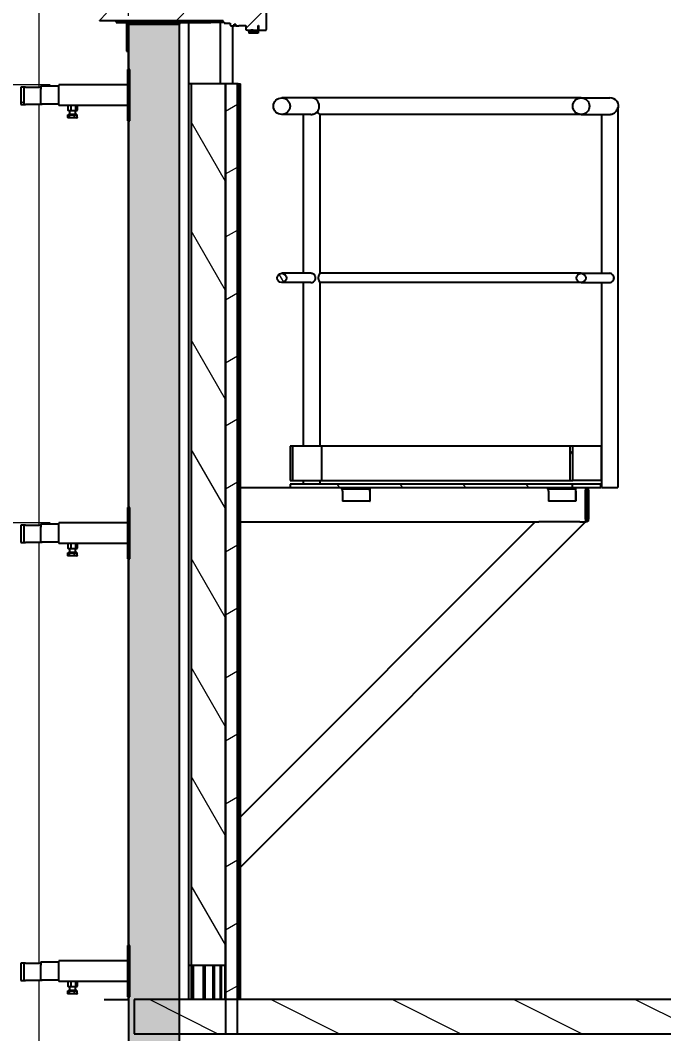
# Model space of a CAD drawing. Header units: millimetres. Extents: x -4172 to 126100, y -2 to 142133.
# Drawn here: x 18925 to 22667, y 17976 to 23876 of the extents above; entities that cross this region are included whole.
import ezdxf

# ---------------------------------------------------------------- set-up
doc = ezdxf.new("R2010")
doc.units = ezdxf.units.MM
doc.header["$LTSCALE"] = 100
for name, color, linetype, lineweight in [('Dimension', 7, 'Continuous', 18), ('Hatch', 7, 'Continuous', 18), ('Visible', 7, 'Continuous', 25)]:
    doc.layers.add(name, color=color, linetype=linetype, lineweight=lineweight)
doc.layers.add('P_Biomass (BM)', color=150, linetype='Continuous', lineweight=18, true_color=0x007fff)
doc.styles.add('Title', font='arial.ttf')
doc.dimstyles.new('Default - Method 2b', dxfattribs={"dimscale": 100, "dimtxt": 3, "dimasz": 2.5, "dimexe": 3, "dimexo": 0.5, "dimgap": 0.7, "dimtad": 0, "dimtoh": 1, "dimdec": 1, "dimrnd": 1e-08, "dimtxsty": 'Title', "dimcen": 0.09, "dimdle": 10, "dimclrd": 256, "dimclre": 256, "dimclrt": 7, "dimadec": 0, "dimazin": 2, "dimtfac": 0.833333, "dimtdec": 1, "dimtmove": 0, "dimatfit": 3, "dimfxl": 1, "dimtolj": 1, "dimlwd": -1, "dimlwe": -1, "dimarcsym": 0})
pattern_1 = [(45, (0, 0), (-224.5064, 224.5064), [])]
pattern_2 = [(60, (0, 0), (-274.963, 158.75), [])]
pattern_3 = [(120.0002, (0, 0), (-274.9626, -158.7508), [])]
pattern_4 = [(30, (0, 0), (-158.75, 274.963), [])]

# ---------------------------------------------------------------- blocks, each defined once
blk = doc.blocks.new('*D62')
at = {"layer": 'Defpoints', "color": 0, "transparency": 16777216}
for p in [(19555.3, 25933.8), (18921.5, 24785.8), (19555.3, 23850.8)]:
    blk.add_point(p, dxfattribs=at)
at = {"layer": 'Dimension', "transparency": 16777216}
for p, q in [((18921.5, 24835.8), (18921.5, 26233.8)), ((19555.3, 23900.8), (19555.3, 26233.8)), ((18671.5, 25933.8), (18421.5, 25933.8)), ((18921.5, 25933.8), (19555.3, 25933.8)), ((19805.3, 25933.8), (20055.3, 25933.8))]:
    blk.add_line(p, q, dxfattribs=at)
for points in [[(18671.5, 25975.5), (18671.5, 25892.1), (18921.5, 25933.8)], [(19805.3, 25975.5), (19805.3, 25892.1), (19555.3, 25933.8)]]:
    blk.add_solid(points, dxfattribs=at)
at = {"layer": 'Dimension', "color": 7, "transparency": 16777216, "insert": (18907.1, 26003.8), "char_height": 300, "attachment_point": 7, "style": 'Title'}
blk.add_mtext('\\A1;317', dxfattribs=at)
blk = doc.blocks.new('*D89')
at = {"layer": 'Defpoints', "color": 0, "transparency": 16777216}
for p in [(19149.3, 23499.8), (18074.6, 20949.8), (19149.3, 20949.8)]:
    blk.add_point(p, dxfattribs=at)
at = {"layer": 'Dimension', "transparency": 16777216}
for p, q in [((19099.3, 23499.8), (17774.6, 23499.8)), ((18074.6, 23249.8), (18074.6, 22729.8)), ((18074.6, 21199.8), (18074.6, 21719.9)), ((19099.3, 20949.8), (17774.6, 20949.8))]:
    blk.add_line(p, q, dxfattribs=at)
for points in [[(18032.9, 23249.8), (18116.3, 23249.8), (18074.6, 23499.8)], [(18032.9, 21199.8), (18116.3, 21199.8), (18074.6, 20949.8)]]:
    blk.add_solid(points, dxfattribs=at)
at = {"layer": 'Dimension', "color": 7, "transparency": 16777216, "insert": (18227.8, 21789.9), "char_height": 300, "attachment_point": 7, "rotation": 90, "style": 'Title'}
blk.add_mtext('\\A1;1275', dxfattribs=at)

msp = doc.modelspace()

# ---------------------------------------------------------------- hatches: boundary and pattern name
at = {"layer": 'Hatch'}
h = msp.add_hatch(dxfattribs=at)
h.set_pattern_fill('ANSI31', color=256, scale=2540, style=0)
h.set_pattern_definition(pattern_1)
edge = h.paths.add_edge_path()
edge.add_line((20266.07, 23818.84), (20266.07, 23820.84))
edge.add_line((20266.07, 23820.84), (20279.29, 23820.84))
edge.add_line((20279.29, 23820.84), (20279.29, 23818.84))
edge.add_line((20279.29, 23818.84), (20305.29, 23818.84))
edge.add_line((20305.29, 23818.84), (20305.29, 23820.84))
edge.add_line((20305.29, 23820.84), (20309.38, 23820.84))
edge.add_line((20309.38, 23820.84), (20309.38, 23845.84))
edge.add_line((20309.38, 23845.84), (20310.69, 23845.84))
edge.add_line((20310.69, 23845.84), (20310.69, 23818.89))
edge.add_line((20310.69, 23818.89), (20354.62, 23818.89))
edge.add_ellipse((19962.09, 23895.84), major_axis=(76.94, 392.53), ratio=1, start_angle=270, end_angle=272.46777)
edge.add_line((20357.57, 23835.87), (20356.4, 23835.84))
edge.add_ellipse((19157.9, 23895.84), major_axis=(60, 1198.5), ratio=1, start_angle=270, end_angle=275.731968)
edge.add_line((20356.4, 23955.84), (20357.57, 23955.81))
edge.add_ellipse((19962.09, 23895.84), major_axis=(395.48, 59.97), ratio=1, start_angle=0, end_angle=2.46777)
edge.add_line((20354.62, 23972.78), (20310.69, 23972.78))
edge.add_line((20310.69, 23972.78), (20310.69, 23966.83))
edge.add_line((20310.69, 23966.83), (20200.33, 23965.86))
edge.add_ellipse((20200.41, 23956.86), major_axis=(-0.08, 9), ratio=1, start_angle=0, end_angle=74.5)
edge.add_line((20191.71, 23959.19), (20186.31, 23939.01))
edge.add_ellipse((20177.61, 23941.34), major_axis=(-2.33, -8.69), ratio=1, start_angle=15, end_angle=90, ccw=False)
edge.add_line((20177.61, 23932.34), (20164.26, 23932.34))
edge.add_line((20164.26, 23932.34), (20153.96, 23936.09))
edge.add_line((20153.96, 23936.09), (20145.69, 23936.09))
edge.add_line((20145.69, 23936.09), (20145.69, 23931.84))
edge.add_line((20145.69, 23931.84), (20110.29, 23931.84))
edge.add_line((20110.29, 23931.84), (20110.29, 23927.54))
edge.add_line((20110.29, 23927.54), (20105.29, 23927.54))
edge.add_line((20105.29, 23927.54), (20105.29, 23922.15))
edge.add_line((20105.29, 23922.15), (20104.29, 23920.69))
edge.add_ellipse((20102.31, 23922.04), major_axis=(-1.35, -1.98), ratio=1, start_angle=64.08511, end_angle=90, ccw=False)
edge.add_ellipse((20102.31, 23922.04), major_axis=(-2.08, -1.19), ratio=1, start_angle=30.434876, end_angle=90, ccw=False)
edge.add_ellipse((20102.31, 23922.04), major_axis=(-2.08, 1.19), ratio=1, start_angle=89.782562, end_angle=90, ccw=False)
edge.add_line((20101.11, 23919.96), (20097.09, 23922.28))
edge.add_line((20097.09, 23922.28), (20088.74, 23922.28))
edge.add_line((20088.74, 23922.28), (20072.69, 23922.28))
edge.add_line((20072.69, 23922.28), (20070.37, 23919.95))
edge.add_line((20070.37, 23919.95), (20067.55, 23917.14))
edge.add_line((20067.55, 23917.14), (19385.29, 23917.14))
edge.add_line((19385.29, 23917.14), (19385.29, 23914.44))
edge.add_line((19385.29, 23914.44), (19305.29, 23914.44))
edge.add_line((19305.29, 23914.44), (19305.29, 23904.44))
edge.add_line((19305.29, 23904.44), (19385.29, 23904.44))
edge.add_line((19385.29, 23904.44), (19385.29, 23887.24))
edge.add_line((19385.29, 23887.24), (19305.29, 23887.24))
edge.add_line((19305.29, 23887.24), (19305.29, 23877.24))
edge.add_line((19305.29, 23877.24), (19385.29, 23877.24))
edge.add_line((19385.29, 23877.24), (19385.29, 23874.54))
edge.add_line((19385.29, 23874.54), (20067.55, 23874.54))
edge.add_line((20067.55, 23874.54), (20070.37, 23871.72))
edge.add_line((20070.37, 23871.72), (20072.69, 23869.4))
edge.add_line((20072.69, 23869.4), (20088.74, 23869.4))
edge.add_line((20088.74, 23869.4), (20097.09, 23869.4))
edge.add_line((20097.09, 23869.4), (20101.11, 23871.72))
edge.add_ellipse((20102.31, 23869.64), major_axis=(-1.2, 2.08), ratio=1, start_angle=359.782562, end_angle=360, ccw=False)
edge.add_ellipse((20102.31, 23869.64), major_axis=(-1.19, 2.08), ratio=1, start_angle=300.434876, end_angle=360, ccw=False)
edge.add_ellipse((20102.31, 23869.64), major_axis=(2.08, -1.19), ratio=1, start_angle=64.08511, end_angle=90, ccw=False)
edge.add_line((20104.29, 23870.99), (20105.29, 23869.52))
edge.add_line((20105.29, 23869.52), (20105.29, 23864.14))
edge.add_line((20105.29, 23864.14), (20110.29, 23864.14))
edge.add_line((20110.29, 23864.14), (20110.29, 23859.84))
edge.add_line((20110.29, 23859.84), (20145.69, 23859.84))
edge.add_line((20145.69, 23859.84), (20145.69, 23850.24))
edge.add_ellipse((20152.69, 23850.24), major_axis=(-7, 0), ratio=1, start_angle=0, end_angle=90)
edge.add_line((20152.69, 23843.24), (20164.29, 23843.24))
edge.add_line((20164.29, 23843.24), (20168.68, 23843.24))
edge.add_line((20168.68, 23843.24), (20168.68, 23853.24))
edge.add_line((20168.68, 23853.24), (20177.91, 23853.24))
edge.add_line((20177.91, 23853.24), (20177.91, 23843.24))
edge.add_line((20177.91, 23843.24), (20182.29, 23843.24))
edge.add_line((20182.29, 23843.24), (20196.16, 23843.24))
edge.add_line((20196.16, 23843.24), (20196.16, 23845.84))
edge.add_line((20196.16, 23845.84), (20236.6, 23845.84))
edge.add_line((20236.6, 23845.84), (20236.6, 23820.84))
edge.add_line((20236.6, 23820.84), (20244.51, 23820.84))
edge.add_line((20244.51, 23820.84), (20244.51, 23818.84))
edge.add_line((20244.51, 23818.84), (20266.07, 23818.84))
h = msp.add_hatch(dxfattribs=at)
h.set_pattern_fill('ANSI31', color=256, scale=2540, angle=75.000175, style=0)
h.set_pattern_definition(pattern_3)
h.paths.add_polyline_path([(20033.29, 23866.14), (19483.29, 23866.14), (19483.29, 23862.14), (20033.29, 23862.14), (20033.29, 23864.04)])
h = msp.add_hatch(dxfattribs=at)
h.set_pattern_fill('ANSI31', color=256, scale=2540, angle=14.999978, style=0)
h.set_pattern_definition(pattern_2)
h.paths.add_polyline_path([(19555.29, 23861.84), (19543.29, 23861.84), (19543.29, 23695.84), (19555.29, 23695.84), (19555.29, 23850.84)])
h = msp.add_hatch(dxfattribs=at)
h.set_pattern_fill('AR-CONC', color=256, scale=53.832768, angle=48.278803, style=0)
h.set_pattern_definition([(98.2788, (0, 0), (282.18, 265.716), [40.3746, -444.1203]), (43.2788, (0, 0), (-351.9426, 213.73), [32.2997, -355.2963]), (148.7302, (23.5, 22.14), (-69.7625, 479.446), [34.313, -377.444]), (94.463, (-80.36, 71.65), (448.857, 369.522), [60.562, -666.18]), (144.9144, (-42.96, 102.45), (-56.552, 724.539), [51.47, -566.167]), (39.463, (-80.36, 71.65), (-56.552, 724.539), [48.45, -532.944]), (69.2788, (-24.44, 93.92), (375.622, 95.597), [40.3746, -444.1203]), (14.2788, (-24.44, 93.9), (-204.1975, 357.5576), [32.2997, -355.2963]), (119.7302, (6.86, 101.9), (171.4244, 453.1545), [34.313, -377.444]), (85.7788, (0, 0), (-129.4015, 124.1486), [0, -350.9896, 0, -360.6795, 0, -356.6421]), (55.7788, (0, 0), (-64.2286, 247.0044), [0, -205.6412, 0, -342.9147, 0, -135.9277]), (15.7788, (-79.89, -89.6), (200.3102, 206.4112), [0, -134.582, 0, -419.8956, 0, -557.1692]), (5.7788, (-115.72, -129.78), (168.71, 270.19), [0, -174.9565, 0, -278.8537, 0, -395.6708])])
h.paths.add_polyline_path([(19555.29, 14629.11), (19852.02, 14629.11), (19852.02, 17975.84), (19852.02, 18175.84), (19852.02, 23850.84), (19555.29, 23850.84)])
h = msp.add_hatch(dxfattribs=at)
h.set_pattern_fill('ANSI31', color=256, scale=2540, angle=-14.999978, style=0)
h.set_pattern_definition(pattern_4)
h.paths.add_polyline_path([(20105.29, 23871.72), (20103.5, 23871.72), (20101.12, 23871.72), (20088.74, 23871.72), (20070.37, 23871.72), (20033.29, 23871.72), (20033.29, 23866.14), (20033.29, 23864.04), (20105.29, 23864.04), (20105.29, 23864.14), (20105.29, 23869.52)])
h = msp.add_hatch(dxfattribs=at)
h.set_pattern_fill('ANSI31', color=256, scale=2540, angle=14.999978, style=0)
h.set_pattern_definition(pattern_2)
h.paths.add_polyline_path([(19549.26, 23589.84), (19549.26, 23289.84), (19555.29, 23289.84), (19561.26, 23289.84), (19561.26, 23589.84), (19555.29, 23589.84)])
h = msp.add_hatch(dxfattribs=at)
h.set_pattern_fill('ANSI31', color=256, scale=2540, angle=-14.999978, style=0)
h.set_pattern_definition(pattern_4)
h.paths.add_polyline_path([(18948.12, 23385.84), (18948.12, 23485.84), (18928.68, 23485.84), (18928.68, 23385.84)])
h = msp.add_hatch(dxfattribs=at)
h.set_pattern_fill('ANSI31', color=256, scale=2540, angle=75.000175, style=0)
h.set_pattern_definition(pattern_3)
h.paths.add_polyline_path([(20119.22, 23505.84), (19919.1, 23505.84), (19919.1, 18375.84), (20119.22, 18375.84)])
h = msp.add_hatch(dxfattribs=at)
h.set_pattern_fill('ANSI31', color=256, scale=2540, angle=-14.999978, style=0)
h.set_pattern_definition(pattern_4)
h.paths.add_polyline_path([(20119.22, 17975.84), (20189.27, 17975.84), (20189.27, 18175.84), (20189.27, 23505.84), (20119.22, 23505.84), (20119.22, 18375.84), (20119.22, 18175.84)])
h = msp.add_hatch(dxfattribs=at)
h.set_pattern_fill('ANSI31', color=256, scale=2540, angle=75.000175, style=0)
h.set_pattern_definition(pattern_3)
edge = h.paths.add_edge_path()
edge.add_ellipse((20445.9, 23375.84), major_axis=(48.35, 0), ratio=0.9988944, start_angle=0, end_angle=360)
h = msp.add_hatch(dxfattribs=at)
h.set_pattern_fill('ANSI31', color=256, scale=2540, angle=75.000175, style=0)
h.set_pattern_definition(pattern_3)
edge = h.paths.add_edge_path()
edge.add_ellipse((22186.93, 23375.84), major_axis=(-48.35, 0), ratio=0.9988944, start_angle=0, end_angle=360)
h = msp.add_hatch(dxfattribs=at)
h.set_pattern_fill('ANSI31', color=256, scale=2540, angle=75.000175, style=0)
h.set_pattern_definition(pattern_3)
edge = h.paths.add_edge_path()
edge.add_ellipse((20445.9, 22375.84), major_axis=(26.93, 0), ratio=0.9988944, start_angle=0, end_angle=360)
h = msp.add_hatch(dxfattribs=at)
h.set_pattern_fill('ANSI31', color=256, scale=2540, angle=75.000175, style=0)
h.set_pattern_definition(pattern_3)
edge = h.paths.add_edge_path()
edge.add_ellipse((22186.93, 22375.84), major_axis=(-26.93, 0), ratio=0.9988944, start_angle=0, end_angle=360)
h = msp.add_hatch(dxfattribs=at)
h.set_pattern_fill('ANSI31', color=256, scale=2540, angle=75.000175, style=0)
h.set_pattern_definition(pattern_3)
h.paths.add_polyline_path([(20511.1, 21195.84), (20511.1, 21395.84), (20494.25, 21395.84), (20494.25, 21195.84)])
h = msp.add_hatch(dxfattribs=at)
h.set_pattern_fill('ANSI31', color=256, scale=2540, angle=75.000175, style=0)
h.set_pattern_definition(pattern_3)
h.paths.add_polyline_path([(22121.73, 21195.84), (22138.57, 21195.84), (22138.57, 21395.84), (22121.73, 21395.84)])
h = msp.add_hatch(dxfattribs=at)
h.set_pattern_fill('ANSI31', color=256, scale=2540, angle=75.000175, style=0)
h.set_pattern_definition(pattern_3)
h.paths.add_polyline_path([(22137.76, 21155.84), (22137.76, 21175.84), (20495.07, 21175.84), (20495.07, 21155.84)])
h = msp.add_hatch(dxfattribs=at)
h.set_pattern_fill('ANSI31', color=256, scale=2540, style=0)
h.set_pattern_definition(pattern_1)
h.paths.add_polyline_path([(19549.26, 21039.84), (19549.26, 20739.84), (19555.29, 20739.84), (19561.26, 20739.84), (19561.26, 21039.84), (19555.29, 21039.84)])
h = msp.add_hatch(dxfattribs=at)
h.set_pattern_fill('ANSI31', color=256, scale=2540, angle=90.00021, style=0)
h.set_pattern_definition([(135.0002, (0, 0), (-224.5056, -224.5072), [])])
h.paths.add_polyline_path([(18948.12, 20835.84), (18948.12, 20935.84), (18928.68, 20935.84), (18928.68, 20835.84)])
h = msp.add_hatch(dxfattribs=at)
h.set_pattern_fill('ANSI31', color=256, scale=2540, angle=14.999978, style=0)
h.set_pattern_definition(pattern_2)
h.paths.add_polyline_path([(19549.26, 18489.84), (19549.26, 18189.84), (19555.29, 18189.84), (19561.26, 18189.84), (19561.26, 18489.84), (19555.29, 18489.84)])
h = msp.add_hatch(dxfattribs=at)
h.set_pattern_fill('ANSI31', color=256, scale=2540, angle=105.000246, style=0)
h.set_pattern_definition([(150.0002, (0, 0), (-158.749, -274.9637), [])])
h.paths.add_polyline_path([(18948.12, 18285.84), (18948.12, 18385.84), (18928.68, 18385.84), (18928.68, 18285.84)])
h = msp.add_hatch(dxfattribs=at)
h.set_pattern_fill('ANSI31', color=256, scale=2540, angle=108.279048, style=0)
h.set_pattern_definition([(153.279, (0, 0), (-142.7625, -283.5932), [])])
h.paths.add_polyline_path([(27855.41, 13375.84), (27855.41, 18175.84), (20189.27, 18175.84), (20158.62, 18175.84), (20119.22, 18175.84), (19852.02, 18175.84), (19588.22, 18175.84), (19588.22, 17975.84), (19852.02, 17975.84), (27655.21, 17975.84), (27655.21, 13375.84)])

# ---------------------------------------------------------------- linework, layer by layer
at = {"layer": 'P_Biomass (BM)'}
for p, q in [((19035.76, 23485.84), (19035.76, 24535.84)), ((19035.76, 20935.84), (19035.76, 23385.84)), ((19035.76, 18385.84), (19035.76, 20835.84)), ((19035.76, 15835.84), (19035.76, 18285.84))]:
    msp.add_line(p, q, dxfattribs=at)
at = {"layer": 'Visible'}
for p, q in [((19385.29, 23877.24), (19385.29, 23874.54)), ((19385.29, 23874.54), (20067.55, 23874.54)), ((19483.29, 23866.14), (19483.29, 23874.54)), ((20033.29, 23866.14), (19483.29, 23866.14)), ((19483.29, 23866.14), (19483.29, 23862.14)), ((19483.29, 23862.14), (20033.29, 23862.14)), ((19543.29, 23861.84), (19543.29, 23862.14)), ((19555.29, 23861.84), (19543.29, 23861.84)), ((19543.29, 23861.84), (19543.29, 23695.84)), ((19555.29, 23862.14), (19555.29, 23861.84)), ((19555.29, 23695.84), (19555.29, 23861.84)), ((19852.02, 23850.84), (19555.29, 23850.84)), ((19555.29, 23850.84), (19555.29, 14629.11)), ((19852.02, 14629.11), (19852.02, 23850.84)), ((19905.29, 18175.84), (19905.29, 23862.14)), ((20033.29, 23871.72), (20033.29, 23874.54)), ((20105.29, 23871.72), (20033.29, 23871.72)), ((20033.29, 23871.72), (20033.29, 23864.04)), ((20033.29, 23862.14), (20033.29, 23866.14)), ((20033.29, 23864.04), (20105.29, 23864.04)), ((20067.55, 23874.54), (20072.69, 23869.4)), ((20072.69, 23869.4), (20097.09, 23869.4)), ((20086.88, 23864.04), (20086.88, 23505.84)), ((20088.74, 23505.84), (20088.74, 23864.04)), ((20097.09, 23869.4), (20101.11, 23871.72)), ((20104.29, 23870.99), (20105.29, 23869.52)), ((20105.29, 23864.04), (20105.29, 23871.72)), ((20105.29, 23869.52), (20105.29, 23864.14)), ((20105.29, 23864.14), (20110.29, 23864.14)), ((20110.29, 23864.14), (20110.29, 23859.84)), ((20110.29, 23859.84), (20145.69, 23859.84)), ((20145.69, 23859.84), (20145.69, 23850.24)), ((20152.69, 23843.24), (20164.29, 23843.24)), ((20158.62, 23843.24), (20158.62, 23505.84)), ((20164.29, 23843.24), (20168.68, 23843.24)), ((20168.68, 23843.24), (20168.68, 23853.24)), ((20168.68, 23853.24), (20177.91, 23853.24)), ((20170.99, 23843.24), (20168.68, 23843.24)), ((20170.99, 23843.24), (20170.99, 23853.24)), ((20175.6, 23843.24), (20170.99, 23843.24)), ((20175.6, 23843.24), (20175.6, 23853.24)), ((20177.91, 23843.24), (20175.6, 23843.24)), ((20177.91, 23843.24), (20177.91, 23853.24)), ((20177.91, 23843.24), (20182.29, 23843.24)), ((20182.29, 23843.24), (20196.16, 23843.24)), ((20196.16, 23843.24), (20196.16, 23845.84)), ((20196.16, 23845.84), (20236.6, 23845.84)), ((20236.6, 23845.84), (20236.6, 23820.84)), ((20309.38, 23820.84), (20309.38, 23845.84)), ((20309.38, 23845.84), (20310.69, 23845.84)), ((20309.41, 23845.84), (20309.41, 23824.49)), ((20310.69, 23845.84), (20310.69, 23818.89)), ((20357.57, 23835.87), (20357.57, 23867.69)), ((20236.6, 23820.84), (20244.51, 23820.84)), ((20244.51, 23820.84), (20244.51, 23818.84)), ((20244.51, 23818.84), (20266.07, 23818.84)), ((20254.33, 23810.84), (20253.58, 23810.84)), ((20253.58, 23810.84), (20253.58, 23800.84)), ((20267.44, 23800.84), (20253.58, 23800.84)), ((20254.29, 23818.84), (20254.29, 23810.84)), ((20254.33, 23810.84), (20266.69, 23810.84)), ((20266.07, 23818.84), (20266.07, 23820.84)), ((20266.07, 23820.84), (20279.29, 23820.84)), ((20267.44, 23810.84), (20266.69, 23810.84)), ((20268.93, 23810.84), (20267.44, 23810.84)), ((20267.44, 23810.84), (20267.44, 23800.84)), ((20295.15, 23800.84), (20267.44, 23800.84)), ((20268.93, 23810.84), (20293.66, 23810.84)), ((20279.29, 23820.84), (20279.29, 23818.84)), ((20279.29, 23818.84), (20305.29, 23818.84)), ((20295.15, 23810.84), (20293.66, 23810.84)), ((20295.89, 23810.84), (20295.15, 23810.84)), ((20295.15, 23810.84), (20295.15, 23800.84)), ((20309.01, 23800.84), (20295.15, 23800.84)), ((20295.89, 23810.84), (20308.26, 23810.84)), ((20305.29, 23818.84), (20305.29, 23820.84)), ((20305.29, 23820.84), (20309.38, 23820.84)), ((20309.01, 23810.84), (20308.26, 23810.84)), ((20308.29, 23820.84), (20308.29, 23810.84)), ((20309.01, 23810.84), (20309.01, 23800.84)), ((20309.38, 23820.84), (20309.41, 23824.48)), ((20310.69, 23818.89), (20354.62, 23818.89)), ((20357.57, 23835.87), (20356.4, 23835.84)), ((19543.29, 23695.84), (19555.29, 23695.84)), ((19554.33, 23589.84), (19554.33, 23695.84)), ((19549.26, 23589.84), (19549.26, 23289.84)), ((19561.26, 23589.84), (19549.26, 23589.84)), ((19561.26, 23289.84), (19561.26, 23589.84)), ((18948.12, 23485.84), (18928.68, 23485.84)), ((18928.68, 23485.84), (18928.68, 23385.84)), ((18948.12, 23385.84), (18948.12, 23485.84)), ((18955.31, 23485.84), (18948.12, 23485.84)), ((18955.31, 23485.84), (19043.75, 23485.84)), ((19043.75, 23493.84), (19149.26, 23493.84)), ((19043.75, 23493.84), (19043.75, 23474.84)), ((19549.26, 23499.84), (19149.26, 23499.84)), ((19149.26, 23499.84), (19149.26, 23495.84)), ((19149.26, 23383.84), (19149.26, 23495.84)), ((19919.1, 23505.84), (19905.29, 23505.84)), ((20119.22, 23505.84), (19919.1, 23505.84)), ((19919.1, 23505.84), (19919.1, 18375.84)), ((20119.22, 18375.84), (20119.22, 23505.84)), ((20189.27, 23505.84), (20119.22, 23505.84)), ((20119.22, 23505.84), (20119.22, 17975.84)), ((20189.27, 23505.84), (20190.06, 23505.84)), ((20189.27, 17975.84), (20189.27, 23505.84)), ((20190.06, 18175.84), (20190.06, 23505.84)), ((20192.67, 23505.84), (20190.06, 23505.84)), ((20192.67, 23505.84), (20192.67, 18175.84)), ((20192.67, 23505.84), (20203.76, 23505.84)), ((20203.76, 18175.84), (20203.76, 23505.84)), ((20204.56, 23505.84), (20203.76, 23505.84)), ((20204.56, 23505.84), (20204.56, 18175.84)), ((20204.56, 23505.84), (20205.51, 23505.84)), ((20205.51, 18175.84), (20205.51, 23505.84)), ((19043.75, 23387.84), (19043.75, 23474.84)), ((20618.42, 23424.14), (20445.9, 23424.14)), ((22186.93, 23424.14), (20618.42, 23424.14)), ((22186.93, 23424.14), (22353.75, 23424.14)), ((18928.68, 23385.84), (18948.12, 23385.84)), ((18948.12, 23385.84), (18955.31, 23385.84)), ((19051.76, 23385.84), (18955.31, 23385.84)), ((19149.26, 23387.84), (19043.75, 23387.84)), ((19051.76, 23387.84), (19051.76, 23385.84)), ((19149.26, 23383.84), (19149.26, 23379.84)), ((19549.26, 23379.84), (19149.26, 23379.84)), ((19201.9, 23378.49), (19201.9, 23352.19)), ((19205.26, 23379.84), (19203.57, 23379.22)), ((19219.38, 23378.49), (19219.38, 23352.19)), ((19246.74, 23378.49), (19246.74, 23352.19)), ((19253.26, 23379.84), (19254.95, 23379.22)), ((19256.63, 23378.49), (19256.63, 23352.19)), ((22401.22, 23366.86), (22401.22, 21155.84)), ((19201.85, 23309.19), (19201.85, 23326.24)), ((19201.85, 23326.24), (19206.96, 23326.24)), ((19205.26, 23307.84), (19203.44, 23308.5)), ((19205.26, 23350.84), (19203.57, 23351.45)), ((19205.26, 23350.84), (19210.64, 23350.84)), ((19253.26, 23327.84), (19205.26, 23327.84)), ((19205.26, 23326.24), (19205.26, 23327.84)), ((19206.96, 23307.84), (19205.26, 23307.84)), ((19206.96, 23326.24), (19212.07, 23326.24)), ((19225.78, 23307.84), (19206.96, 23307.84)), ((19210.64, 23350.84), (19233.06, 23350.84)), ((19212.07, 23326.24), (19225.78, 23326.24)), ((19212.07, 23309.19), (19212.07, 23326.24)), ((19213.26, 23327.84), (19213.26, 23350.84)), ((19225.78, 23326.24), (19239.49, 23326.24)), ((19248.08, 23307.84), (19225.78, 23307.84)), ((19233.06, 23350.84), (19251.68, 23350.84)), ((19239.49, 23309.19), (19239.49, 23326.24)), ((19239.49, 23326.24), (19248.08, 23326.24)), ((19245.26, 23327.84), (19245.26, 23350.84)), ((19248.08, 23326.24), (19256.68, 23326.24)), ((19253.26, 23307.84), (19248.08, 23307.84)), ((19251.68, 23350.84), (19253.26, 23350.84)), ((19253.26, 23350.84), (19254.95, 23351.45)), ((19253.26, 23326.24), (19253.26, 23327.84)), ((19253.26, 23307.84), (19255.08, 23308.5)), ((19256.68, 23309.19), (19256.68, 23326.24)), ((20615.61, 23327.54), (20445.9, 23327.54)), ((20570.86, 23327.54), (20570.86, 22402.74)), ((22186.93, 23327.54), (20667.42, 23327.54)), ((20667.46, 23327.54), (20667.46, 22402.74)), ((22186.93, 23327.54), (22350.94, 23327.54)), ((22304.62, 23327.54), (22304.62, 22402.74)), ((19549.26, 23289.84), (19561.26, 23289.84)), ((19554.33, 21039.84), (19554.33, 23289.84)), ((20615.61, 22402.74), (20445.9, 22402.74)), ((22186.93, 22402.74), (20667.42, 22402.74)), ((22186.93, 22402.74), (22350.94, 22402.74)), ((20615.61, 22348.94), (20445.9, 22348.94)), ((20570.86, 22348.94), (20570.86, 21395.84)), ((22186.93, 22348.94), (20667.42, 22348.94)), ((20667.46, 22348.94), (20667.46, 21395.84)), ((22186.93, 22348.94), (22350.94, 22348.94)), ((22304.62, 22348.94), (22304.62, 21155.84)), ((20511.1, 21395.84), (20494.25, 21395.84)), ((20494.25, 21395.84), (20494.25, 21195.84)), ((20511.1, 21195.84), (20511.1, 21395.84)), ((20679.68, 21395.84), (20511.1, 21395.84)), ((20679.68, 21195.84), (20679.68, 21395.84)), ((22121.73, 21395.84), (20679.68, 21395.84)), ((22138.57, 21395.84), (22121.73, 21395.84)), ((22121.73, 21395.84), (22121.73, 21195.84)), ((22138.57, 21195.84), (22138.57, 21395.84)), ((22302.79, 21395.84), (22138.57, 21395.84)), ((22302.79, 21395.84), (22302.79, 21195.84)), ((20494.25, 21195.84), (20511.1, 21195.84)), ((20511.1, 21195.84), (20679.68, 21195.84)), ((20570.86, 21195.84), (20570.86, 21175.84)), ((20667.46, 21195.84), (20667.46, 21175.84)), ((20679.68, 21195.84), (22121.73, 21195.84)), ((22121.73, 21195.84), (22138.57, 21195.84)), ((22302.79, 21195.84), (22138.57, 21195.84)), ((20205.51, 21155.84), (20495.07, 21155.84)), ((22137.76, 21175.84), (20495.07, 21175.84)), ((20495.07, 21175.84), (20495.07, 21155.84)), ((20495.07, 21155.84), (22137.76, 21155.84)), ((20792.47, 21155.84), (20792.47, 21151.84)), ((20952.55, 21145.84), (20792.81, 21145.84)), ((20798.76, 21133.84), (20798.76, 21081.84)), ((20952.2, 21155.84), (20952.2, 21151.84)), ((20952.55, 21145.84), (20957.81, 21145.84)), ((20958.5, 21133.84), (20958.5, 21081.84)), ((20959.07, 21075.84), (20959.07, 21155.84)), ((21990.5, 21155.84), (21990.5, 21151.84)), ((22150.58, 21145.84), (21990.85, 21145.84)), ((21996.79, 21133.84), (21996.79, 21081.84)), ((22137.76, 21155.84), (22137.76, 21175.84)), ((22301.93, 21175.84), (22137.76, 21175.84)), ((22137.76, 21155.84), (22301.93, 21155.84)), ((22150.24, 21155.84), (22150.24, 21151.84)), ((22150.58, 21145.84), (22155.85, 21145.84)), ((22156.53, 21133.84), (22156.53, 21081.84)), ((22157.1, 21075.84), (22157.1, 21155.84)), ((22213.01, 20971.84), (22213.01, 21139.84)), ((22213.24, 21139.84), (22213.24, 20971.84)), ((22219.92, 21151.84), (22213.93, 21151.84)), ((22219.23, 20971.84), (22219.23, 21139.84)), ((22219.92, 21151.84), (22229.53, 21151.84)), ((22230.21, 21139.84), (22230.21, 20971.84)), ((22301.93, 21155.84), (22301.93, 21175.84)), ((22304.62, 21155.84), (22401.22, 21155.84)), ((20958.84, 21075.84), (20799.1, 21075.84)), ((20958.84, 21075.84), (20959.07, 21075.84)), ((22156.87, 21075.84), (21997.14, 21075.84)), ((22156.87, 21075.84), (22157.1, 21075.84)), ((19549.26, 21039.84), (19549.26, 20739.84)), ((19561.26, 21039.84), (19549.26, 21039.84)), ((19561.26, 20739.84), (19561.26, 21039.84)), ((19549.26, 20949.84), (19149.26, 20949.84)), ((19149.26, 20949.84), (19149.26, 20945.84)), ((19149.26, 20833.84), (19149.26, 20945.84)), ((20205.51, 20955.84), (21920.15, 20955.84)), ((20205.51, 18945.88), (22212.17, 20955.84)), ((20205.51, 19238.39), (21920.15, 20955.84)), ((21920.15, 20955.84), (21941.84, 20955.84)), ((22179.04, 20955.84), (21941.84, 20955.84)), ((22179.04, 20955.84), (22202.55, 20955.84)), ((22202.55, 20955.84), (22213.93, 20955.84)), ((22213.93, 20959.84), (22219.92, 20959.84)), ((22223.54, 20955.84), (22213.93, 20955.84)), ((22229.53, 20959.84), (22219.92, 20959.84)), ((18948.12, 20935.84), (18928.68, 20935.84)), ((18928.68, 20935.84), (18928.68, 20835.84)), ((18948.12, 20835.84), (18948.12, 20935.84)), ((18955.31, 20935.84), (18948.12, 20935.84)), ((18955.31, 20935.84), (19043.75, 20935.84)), ((19043.75, 20943.84), (19149.26, 20943.84)), ((19043.75, 20943.84), (19043.75, 20924.84)), ((19043.75, 20837.84), (19043.75, 20924.84)), ((18928.68, 20835.84), (18948.12, 20835.84)), ((18948.12, 20835.84), (18955.31, 20835.84)), ((19051.76, 20835.84), (18955.31, 20835.84)), ((19149.26, 20837.84), (19043.75, 20837.84)), ((19051.76, 20837.84), (19051.76, 20835.84)), ((19149.26, 20833.84), (19149.26, 20829.84)), ((19549.26, 20829.84), (19149.26, 20829.84)), ((19201.9, 20828.49), (19201.9, 20802.19)), ((19205.26, 20829.84), (19203.57, 20829.22)), ((19219.38, 20828.49), (19219.38, 20802.19)), ((19246.74, 20828.49), (19246.74, 20802.19)), ((19253.26, 20829.84), (19254.95, 20829.22)), ((19256.63, 20828.49), (19256.63, 20802.19)), ((19201.85, 20759.19), (19201.85, 20776.24)), ((19201.85, 20776.24), (19206.96, 20776.24)), ((19205.26, 20800.84), (19203.57, 20801.45)), ((19205.26, 20800.84), (19210.64, 20800.84)), ((19253.26, 20777.84), (19205.26, 20777.84)), ((19205.26, 20776.24), (19205.26, 20777.84)), ((19206.96, 20776.24), (19212.07, 20776.24)), ((19210.64, 20800.84), (19233.06, 20800.84)), ((19212.07, 20776.24), (19225.78, 20776.24)), ((19212.07, 20759.19), (19212.07, 20776.24)), ((19213.26, 20777.84), (19213.26, 20800.84)), ((19225.78, 20776.24), (19239.49, 20776.24)), ((19233.06, 20800.84), (19251.68, 20800.84)), ((19239.49, 20759.19), (19239.49, 20776.24)), ((19239.49, 20776.24), (19248.08, 20776.24)), ((19245.26, 20777.84), (19245.26, 20800.84)), ((19248.08, 20776.24), (19256.68, 20776.24)), ((19251.68, 20800.84), (19253.26, 20800.84)), ((19253.26, 20800.84), (19254.95, 20801.45)), ((19253.26, 20776.24), (19253.26, 20777.84)), ((19256.68, 20759.19), (19256.68, 20776.24)), ((19205.26, 20757.84), (19203.44, 20758.5)), ((19206.96, 20757.84), (19205.26, 20757.84)), ((19225.78, 20757.84), (19206.96, 20757.84)), ((19248.08, 20757.84), (19225.78, 20757.84)), ((19253.26, 20757.84), (19248.08, 20757.84)), ((19253.26, 20757.84), (19255.08, 20758.5)), ((19549.26, 20739.84), (19561.26, 20739.84)), ((19554.33, 18489.84), (19554.33, 20739.84)), ((19549.26, 18489.84), (19549.26, 18189.84)), ((19561.26, 18489.84), (19549.26, 18489.84)), ((19561.26, 18189.84), (19561.26, 18489.84)), ((18948.12, 18385.84), (18928.68, 18385.84)), ((18928.68, 18385.84), (18928.68, 18285.84)), ((18948.12, 18285.84), (18948.12, 18385.84)), ((18955.31, 18385.84), (18948.12, 18385.84)), ((18955.31, 18385.84), (19043.75, 18385.84)), ((19043.75, 18393.84), (19149.26, 18393.84)), ((19043.75, 18393.84), (19043.75, 18374.84)), ((19043.75, 18287.84), (19043.75, 18374.84)), ((19549.26, 18399.84), (19149.26, 18399.84)), ((19149.26, 18399.84), (19149.26, 18395.84)), ((19149.26, 18283.84), (19149.26, 18395.84)), ((19905.29, 18375.84), (19919.1, 18375.84)), ((19919.1, 18375.84), (20119.22, 18375.84)), ((19921.07, 18175.84), (19921.07, 18375.84)), ((19931.1, 18375.84), (19931.1, 18175.84)), ((19990.47, 18175.84), (19990.47, 18375.84)), ((19998.69, 18375.84), (19998.69, 18175.84)), ((20046.36, 18175.84), (20046.36, 18375.84)), ((20052.79, 18375.84), (20052.79, 18175.84)), ((20088.74, 18175.84), (20088.74, 18375.84)), ((20093.37, 18375.84), (20093.37, 18175.84)), ((20117.57, 18175.84), (20117.57, 18375.84)), ((18928.68, 18285.84), (18948.12, 18285.84)), ((18948.12, 18285.84), (18955.31, 18285.84)), ((19051.76, 18285.84), (18955.31, 18285.84)), ((19149.26, 18287.84), (19043.75, 18287.84)), ((19051.76, 18287.84), (19051.76, 18285.84)), ((19149.26, 18283.84), (19149.26, 18279.84)), ((19549.26, 18279.84), (19149.26, 18279.84)), ((19201.9, 18278.49), (19201.9, 18252.19)), ((19205.26, 18279.84), (19203.57, 18279.22)), ((19205.26, 18250.84), (19203.57, 18251.45)), ((19205.26, 18250.84), (19210.64, 18250.84)), ((19210.64, 18250.84), (19233.06, 18250.84)), ((19213.26, 18227.84), (19213.26, 18250.84)), ((19219.38, 18278.49), (19219.38, 18252.19)), ((19233.06, 18250.84), (19251.68, 18250.84)), ((19245.26, 18227.84), (19245.26, 18250.84)), ((19246.74, 18278.49), (19246.74, 18252.19)), ((19251.68, 18250.84), (19253.26, 18250.84)), ((19253.26, 18279.84), (19254.95, 18279.22)), ((19253.26, 18250.84), (19254.95, 18251.45)), ((19256.63, 18278.49), (19256.63, 18252.19)), ((19201.85, 18209.19), (19201.85, 18226.24)), ((19201.85, 18226.24), (19206.96, 18226.24)), ((19205.26, 18207.84), (19203.44, 18208.5)), ((19253.26, 18227.84), (19205.26, 18227.84)), ((19205.26, 18226.24), (19205.26, 18227.84)), ((19206.96, 18207.84), (19205.26, 18207.84)), ((19206.96, 18226.24), (19212.07, 18226.24)), ((19225.78, 18207.84), (19206.96, 18207.84)), ((19212.07, 18226.24), (19225.78, 18226.24)), ((19212.07, 18209.19), (19212.07, 18226.24)), ((19225.78, 18226.24), (19239.49, 18226.24)), ((19248.08, 18207.84), (19225.78, 18207.84)), ((19239.49, 18209.19), (19239.49, 18226.24)), ((19239.49, 18226.24), (19248.08, 18226.24)), ((19248.08, 18226.24), (19256.68, 18226.24)), ((19253.26, 18207.84), (19248.08, 18207.84)), ((19253.26, 18226.24), (19253.26, 18227.84)), ((19253.26, 18207.84), (19255.08, 18208.5)), ((19256.68, 18209.19), (19256.68, 18226.24)), ((19411.99, 18175.84), (19555.29, 18175.84)), ((19549.26, 18189.84), (19561.26, 18189.84)), ((19554.33, 18175.84), (19554.33, 18189.84)), ((27855.41, 18175.84), (19588.22, 18175.84)), ((19588.22, 18175.84), (19588.22, 17975.84)), ((19588.22, 17975.84), (27655.21, 17975.84)), ((20119.22, 17975.84), (20189.27, 17975.84))]:
    msp.add_line(p, q, dxfattribs=at)
for centre, radius, start, end in [((19157.9, 23895.84), 1200, 357.134016, 2.865984), ((20102.31, 23869.64), 2.4, 34.302548, 120), ((20152.69, 23850.24), 7, 180, 270), ((19962.09, 23895.84), 400, 348.909455, 351.377225)]:
    msp.add_arc(centre, radius, start, end, dxfattribs=at)
for centre, major_axis, ratio, start_param, end_param in [((19852.02, 23895.84), (0, 45), 0.0572885, 3.1415927, 3.8660051), ((20618.42, 23375.84), (0, 48.3), 0.9406677, 4.712389, 6.2831853), ((22353.75, 23375.84), (50.96, 0), 0.9478707, 5.9110677, 7.8539816), ((20618.42, 23375.84), (0, 48.3), 0.9406677, 3.9508781, 4.712389), ((20792.81, 21151.84), (0, -6), 0.0571947, 4.712389, 6.2831853), ((20798.07, 21133.84), (0, 12), 0.0571947, 4.712389, 6.2831853), ((20952.55, 21151.84), (0, -6), 0.0571947, 4.712389, 6.2831853), ((20957.81, 21133.84), (0, 12), 0.0571947, 4.712389, 6.2831853), ((21990.85, 21151.84), (0, -6), 0.0571947, 4.712389, 6.2831853), ((21996.11, 21133.84), (0, 12), 0.0571947, 4.712389, 6.2831853), ((22150.58, 21151.84), (0, -6), 0.0571947, 4.712389, 6.2831853), ((22155.85, 21133.84), (0, 12), 0.0571947, 4.712389, 6.2831853), ((22213.93, 21139.84), (0, 16), 0.0571947, 0, 1.5707963), ((22213.93, 21139.84), (0, 12), 0.0571947, 0, 1.5707963), ((22219.92, 21139.84), (0, 12), 0.0571947, 0, 1.5707963), ((22223.54, 21139.84), (0, 16), 0.0571947, 5.5604511, 6.2831853), ((22229.53, 21139.84), (0, 12), 0.0571947, 4.712389, 6.2831853), ((20799.1, 21081.84), (0, -6), 0.0571947, 4.712389, 6.2831853), ((20958.84, 21081.84), (0, -6), 0.0571947, 4.712389, 6.2831853), ((21997.14, 21081.84), (0, -6), 0.0571947, 4.712389, 6.2831853), ((22156.87, 21081.84), (0, -6), 0.0571947, 4.712389, 6.2831853), ((22213.93, 20971.84), (0, -16), 0.0571947, 4.712389, 6.2831853), ((22213.93, 20971.84), (0, -12), 0.0571947, 4.712389, 6.2831853), ((22219.92, 20971.84), (0, -12), 0.0571947, 4.712389, 6.2831853), ((22223.54, 20971.84), (0, -16), 0.0571947, 0, 0.7227342), ((22229.53, 20971.84), (0, -12), 0.0571947, 0, 1.5707963)]:
    msp.add_ellipse(centre, major_axis=major_axis, ratio=ratio, start_param=start_param, end_param=end_param, dxfattribs=at)
for centre, major_axis in [((20445.9, 23375.84), (48.35, 0)), ((22186.93, 23375.84), (-48.35, 0)), ((20445.9, 22375.84), (26.93, 0)), ((22186.93, 22375.84), (-26.93, 0))]:
    msp.add_ellipse(centre, major_axis=major_axis, ratio=0.9988944, dxfattribs=at)
msp.add_open_spline([(20309.41, 23824.48), (20309.41, 23824.48), (20309.41, 23824.49), (20309.41, 23824.49)], degree=3, dxfattribs=at)
for points, weights in [([(19210.64, 23379.84), (19206.58, 23379.84), (19201.9, 23378.49)], [1, 1.11576506476, 1.15554960661]), ([(19201.9, 23378.49), (19202.77, 23378.93), (19203.57, 23379.22)], [1.15554960661, 1.14219616442, 1.12028299319]), ([(19219.38, 23378.49), (19214.69, 23379.84), (19210.64, 23379.84)], [1.15554960661, 1.11576506476, 1]), ([(19233.06, 23379.84), (19226.71, 23379.84), (19219.38, 23378.49)], [1, 1.11576506476, 1.15554960661]), ([(19246.74, 23378.49), (19239.41, 23379.84), (19233.06, 23379.84)], [1.15554960661, 1.11576506476, 1]), ([(19251.68, 23379.84), (19249.39, 23379.84), (19246.74, 23378.49)], [1, 1.11576506476, 1.15554960661]), ([(19256.63, 23378.49), (19253.98, 23379.84), (19251.68, 23379.84)], [1.15554960661, 1.11576506476, 1]), ([(19206.96, 23307.84), (19204.58, 23307.84), (19201.85, 23309.19)], [1, 1.04818815859, 1.01981541865]), ([(19201.9, 23352.19), (19206.58, 23350.84), (19210.64, 23350.84)], [1.15554960661, 1.11576506476, 1]), ([(19203.57, 23351.45), (19202.77, 23351.75), (19201.9, 23352.19)], [1.12028299319, 1.14219616442, 1.15554960661]), ([(19212.07, 23309.19), (19209.33, 23307.84), (19206.96, 23307.84)], [1.01981541865, 1.04818815859, 1]), ([(19210.64, 23350.84), (19214.69, 23350.84), (19219.38, 23352.19)], [1, 1.11576506476, 1.15554960661]), ([(19225.78, 23307.84), (19219.41, 23307.84), (19212.07, 23309.19)], [1, 1.04818815859, 1.01981541865]), ([(19219.38, 23352.19), (19226.71, 23350.84), (19233.06, 23350.84)], [1.15554960661, 1.11576506476, 1]), ([(19239.49, 23309.19), (19232.14, 23307.84), (19225.78, 23307.84)], [1.01981541865, 1.04818815859, 1]), ([(19233.06, 23350.84), (19239.41, 23350.84), (19246.74, 23352.19)], [1, 1.11576506476, 1.15554960661]), ([(19248.08, 23307.84), (19244.09, 23307.84), (19239.49, 23309.19)], [1, 1.04818815859, 1.01981541865]), ([(19246.74, 23352.19), (19249.39, 23350.84), (19251.68, 23350.84)], [1.15554960661, 1.11576506476, 1]), ([(19256.68, 23309.19), (19252.07, 23307.84), (19248.08, 23307.84)], [1.01981541865, 1.04818815859, 1]), ([(19251.68, 23350.84), (19253.98, 23350.84), (19256.63, 23352.19)], [1, 1.11576506476, 1.15554960661]), ([(19255.08, 23308.5), (19255.86, 23308.78), (19256.68, 23309.19)], [1.02990731041, 1.02822168758, 1.01981541865]), ([(19210.64, 20829.84), (19206.58, 20829.84), (19201.9, 20828.49)], [1, 1.11576506476, 1.15554960661]), ([(19201.9, 20828.49), (19202.77, 20828.93), (19203.57, 20829.22)], [1.15554960661, 1.14219616442, 1.12028299319]), ([(19219.38, 20828.49), (19214.69, 20829.84), (19210.64, 20829.84)], [1.15554960661, 1.11576506476, 1]), ([(19233.06, 20829.84), (19226.71, 20829.84), (19219.38, 20828.49)], [1, 1.11576506476, 1.15554960661]), ([(19246.74, 20828.49), (19239.41, 20829.84), (19233.06, 20829.84)], [1.15554960661, 1.11576506476, 1]), ([(19251.68, 20829.84), (19249.39, 20829.84), (19246.74, 20828.49)], [1, 1.11576506476, 1.15554960661]), ([(19256.63, 20828.49), (19253.98, 20829.84), (19251.68, 20829.84)], [1.15554960661, 1.11576506476, 1]), ([(19201.9, 20802.19), (19206.58, 20800.84), (19210.64, 20800.84)], [1.15554960661, 1.11576506476, 1]), ([(19203.57, 20801.45), (19202.77, 20801.75), (19201.9, 20802.19)], [1.12028299319, 1.14219616442, 1.15554960661]), ([(19210.64, 20800.84), (19214.69, 20800.84), (19219.38, 20802.19)], [1, 1.11576506476, 1.15554960661]), ([(19219.38, 20802.19), (19226.71, 20800.84), (19233.06, 20800.84)], [1.15554960661, 1.11576506476, 1]), ([(19233.06, 20800.84), (19239.41, 20800.84), (19246.74, 20802.19)], [1, 1.11576506476, 1.15554960661]), ([(19246.74, 20802.19), (19249.39, 20800.84), (19251.68, 20800.84)], [1.15554960661, 1.11576506476, 1]), ([(19251.68, 20800.84), (19253.98, 20800.84), (19256.63, 20802.19)], [1, 1.11576506476, 1.15554960661]), ([(19206.96, 20757.84), (19204.58, 20757.84), (19201.85, 20759.19)], [1, 1.04818815859, 1.01981541865]), ([(19212.07, 20759.19), (19209.33, 20757.84), (19206.96, 20757.84)], [1.01981541865, 1.04818815859, 1]), ([(19225.78, 20757.84), (19219.41, 20757.84), (19212.07, 20759.19)], [1, 1.04818815859, 1.01981541865]), ([(19239.49, 20759.19), (19232.14, 20757.84), (19225.78, 20757.84)], [1.01981541865, 1.04818815859, 1]), ([(19248.08, 20757.84), (19244.09, 20757.84), (19239.49, 20759.19)], [1, 1.04818815859, 1.01981541865]), ([(19256.68, 20759.19), (19252.07, 20757.84), (19248.08, 20757.84)], [1.01981541865, 1.04818815859, 1]), ([(19255.08, 20758.5), (19255.86, 20758.78), (19256.68, 20759.19)], [1.02990731041, 1.02822168758, 1.01981541865]), ([(19210.64, 18279.84), (19206.58, 18279.84), (19201.9, 18278.49)], [1, 1.11576506476, 1.15554960661]), ([(19201.9, 18278.49), (19202.77, 18278.93), (19203.57, 18279.22)], [1.15554960661, 1.14219616442, 1.12028299319]), ([(19201.9, 18252.19), (19206.58, 18250.84), (19210.64, 18250.84)], [1.15554960661, 1.11576506476, 1]), ([(19203.57, 18251.45), (19202.77, 18251.75), (19201.9, 18252.19)], [1.12028299319, 1.14219616442, 1.15554960661]), ([(19219.38, 18278.49), (19214.69, 18279.84), (19210.64, 18279.84)], [1.15554960661, 1.11576506476, 1]), ([(19210.64, 18250.84), (19214.69, 18250.84), (19219.38, 18252.19)], [1, 1.11576506476, 1.15554960661]), ([(19233.06, 18279.84), (19226.71, 18279.84), (19219.38, 18278.49)], [1, 1.11576506476, 1.15554960661]), ([(19219.38, 18252.19), (19226.71, 18250.84), (19233.06, 18250.84)], [1.15554960661, 1.11576506476, 1]), ([(19246.74, 18278.49), (19239.41, 18279.84), (19233.06, 18279.84)], [1.15554960661, 1.11576506476, 1]), ([(19233.06, 18250.84), (19239.41, 18250.84), (19246.74, 18252.19)], [1, 1.11576506476, 1.15554960661]), ([(19251.68, 18279.84), (19249.39, 18279.84), (19246.74, 18278.49)], [1, 1.11576506476, 1.15554960661]), ([(19246.74, 18252.19), (19249.39, 18250.84), (19251.68, 18250.84)], [1.15554960661, 1.11576506476, 1]), ([(19256.63, 18278.49), (19253.98, 18279.84), (19251.68, 18279.84)], [1.15554960661, 1.11576506476, 1]), ([(19251.68, 18250.84), (19253.98, 18250.84), (19256.63, 18252.19)], [1, 1.11576506476, 1.15554960661]), ([(19206.96, 18207.84), (19204.58, 18207.84), (19201.85, 18209.19)], [1, 1.04818815859, 1.01981541865]), ([(19212.07, 18209.19), (19209.33, 18207.84), (19206.96, 18207.84)], [1.01981541865, 1.04818815859, 1]), ([(19225.78, 18207.84), (19219.41, 18207.84), (19212.07, 18209.19)], [1, 1.04818815859, 1.01981541865]), ([(19239.49, 18209.19), (19232.14, 18207.84), (19225.78, 18207.84)], [1.01981541865, 1.04818815859, 1]), ([(19248.08, 18207.84), (19244.09, 18207.84), (19239.49, 18209.19)], [1, 1.04818815859, 1.01981541865]), ([(19256.68, 18209.19), (19252.07, 18207.84), (19248.08, 18207.84)], [1.01981541865, 1.04818815859, 1]), ([(19255.08, 18208.5), (19255.86, 18208.78), (19256.68, 18209.19)], [1.02990731041, 1.02822168758, 1.01981541865])]:
    msp.add_rational_spline(points, weights, degree=2, dxfattribs=at)
for points, knots in [([(22350.94, 23327.54), (22352.55, 23327.54), (22354.18, 23327.62), (22358.88, 23328.09), (22361.94, 23328.7), (22367.8, 23330.42), (22370.61, 23331.54), (22375.82, 23334.13), (22378.22, 23335.6), (22383.75, 23339.56), (22386.71, 23342.3), (22391.76, 23348.04), (22393.84, 23351.03), (22397.17, 23356.87), (22398.4, 23359.68), (22399.77, 23363.39), (22400.14, 23364.53), (22400.6, 23365.97), (22400.73, 23366.39), (22400.97, 23367.05), (22401.07, 23367.29), (22401.14, 23367.29), (22401.2, 23367.29), (22401.22, 23367.12), (22401.22, 23366.86)], [-4.4648465, -4.4648465, -4.4648465, -4.4648465, -4.2263484, -4.2263484, -3.7746161, -3.7746161, -3.3228838, -3.3228838, -2.8711515, -2.8711515, -2.1533636, -2.1533636, -1.4355758, -1.4355758, -0.7177879, -0.7177879, -0.3588939, -0.3588939, -0.179447, -0.179447, 0, 0, 0, 0.1530918, 0.1530918, 0.1530918, 0.1530918]), ([(20615.61, 23327.54), (20617.05, 23327.54), (20618.48, 23327.6), (20623.09, 23328.01), (20626.29, 23328.62), (20632.48, 23330.43), (20635.47, 23331.63), (20641.07, 23334.48), (20643.68, 23336.14), (20647.97, 23339.39), (20649.72, 23340.94), (20651.3, 23342.51)], [4.4648465, 4.4648465, 4.4648465, 4.4648465, 4.6780807, 4.6780807, 5.1587695, 5.1587695, 5.6394582, 5.6394582, 6.120147, 6.120147, 6.5101958, 6.5101958, 6.5101958, 6.5101958]), ([(20651.3, 23342.51), (20652.89, 23340.94), (20654.46, 23339.39), (20657.8, 23336.14), (20659.53, 23334.48), (20662.56, 23331.63), (20663.87, 23330.43), (20665.91, 23328.62), (20666.64, 23328.01), (20667.24, 23327.6), (20667.36, 23327.54), (20667.42, 23327.54)], [-6.5101958, -6.5101958, -6.5101958, -6.5101958, -6.120147, -6.120147, -5.6394582, -5.6394582, -5.1587695, -5.1587695, -4.6780807, -4.6780807, -4.4648465, -4.4648465, -4.4648465, -4.4648465]), ([(20642.89, 22375.84), (20642.89, 22377.57), (20642.72, 22379.35), (20641.99, 22382.86), (20641.44, 22384.59), (20639.3, 22389.54), (20637.19, 22392.52), (20632.38, 22397.22), (20629.36, 22399.27), (20624.36, 22401.35), (20622.61, 22401.87), (20619.1, 22402.57), (20617.33, 22402.74), (20615.61, 22402.74)], [0, 0, 0, 0, 0.2602846, 0.2602846, 0.5205692, 0.5205692, 1.0411384, 1.0411384, 1.5577064, 1.5577064, 1.8159905, 1.8159905, 2.0742745, 2.0742745, 2.0742745, 2.0742745]), ([(20615.61, 22348.94), (20617.33, 22348.94), (20619.1, 22349.11), (20622.61, 22349.8), (20624.36, 22350.33), (20629.36, 22352.4), (20632.38, 22354.46), (20637.19, 22359.15), (20639.3, 22362.13), (20641.44, 22367.08), (20641.99, 22368.81), (20642.72, 22372.32), (20642.89, 22374.1), (20642.89, 22375.84)], [6.2440562, 6.2440562, 6.2440562, 6.2440562, 6.5023402, 6.5023402, 6.7606242, 6.7606242, 7.2771923, 7.2771923, 7.7977615, 7.7977615, 8.0580461, 8.0580461, 8.3183307, 8.3183307, 8.3183307, 8.3183307]), ([(20667.42, 22402.74), (20667.41, 22402.74), (20667.41, 22402.74), (20667.3, 22402.7), (20667.05, 22402.42), (20666.31, 22401.36), (20665.81, 22400.57), (20664.06, 22397.57), (20662.56, 22394.66), (20660.48, 22389.25), (20659.68, 22386.74), (20658.55, 22381.37), (20658.24, 22378.51), (20658.24, 22375.84)], [6.2615257, 6.2615257, 6.2615257, 6.2615257, 6.2814992, 6.2814992, 6.5961206, 6.5961206, 6.9107421, 6.9107421, 7.5399849, 7.5399849, 7.9410207, 7.9410207, 8.3420565, 8.3420565, 8.3420565, 8.3420565]), ([(20658.24, 22375.84), (20658.24, 22373.16), (20658.55, 22370.31), (20659.68, 22364.94), (20660.48, 22362.42), (20662.56, 22357.02), (20664.06, 22354.11), (20665.81, 22351.1), (20666.31, 22350.32), (20667.05, 22349.25), (20667.3, 22348.97), (20667.41, 22348.94), (20667.41, 22348.94), (20667.42, 22348.94)], [0, 0, 0, 0, 0.4010358, 0.4010358, 0.8020716, 0.8020716, 1.4313145, 1.4313145, 1.7459359, 1.7459359, 2.0605573, 2.0605573, 2.0805308, 2.0805308, 2.0805308, 2.0805308]), ([(22350.94, 22348.94), (22352.92, 22348.94), (22354.93, 22349.16), (22359, 22350.07), (22361.05, 22350.8), (22366.85, 22353.65), (22370.22, 22356.46), (22374.37, 22361.83), (22375.83, 22364.42), (22377.79, 22370.02), (22378.28, 22373.02), (22378.28, 22378.66), (22377.79, 22381.66), (22375.83, 22387.25), (22374.37, 22389.85), (22370.22, 22395.22), (22366.85, 22398.03), (22361.05, 22400.87), (22359, 22401.6), (22354.93, 22402.52), (22352.92, 22402.74), (22350.94, 22402.74)], [2.0805308, 2.0805308, 2.0805308, 2.0805308, 2.3765899, 2.3765899, 2.6926224, 2.6926224, 3.3246875, 3.3246875, 3.7478579, 3.7478579, 4.1710283, 4.1710283, 4.5941986, 4.5941986, 5.017369, 5.017369, 5.6494341, 5.6494341, 5.9654667, 5.9654667, 6.2615257, 6.2615257, 6.2615257, 6.2615257])]:
    msp.add_open_spline(points, degree=3, knots=knots, dxfattribs=at)

# ---------------------------------------------------------------- dimensions: what is measured, and where the dimension line sits
at = {"layer": 'Dimension'}
dim = msp.add_linear_dim(base=(19555.29, 25933.8), p1=(18921.46, 24785.84), p2=(19555.29, 23850.84), dimstyle='Default - Method 2b', override={"dimgap": 0.7, "dimtad": 1, "dimtoh": 0, "dimdec": 0, "dimlfac": 0.5, "dimtol": 0, "dimlim": 0, "dimtp": 0, "dimtm": 0, "dimtdec": 1, "dimtofl": 1, "dimatfit": 1}, dxfattribs=at)
dim.commit()
dim.dimension.update_dxf_attribs({"geometry": '*D62', "text_midpoint": (19238.38, 25933.8), "dimtype": 160})
dim = msp.add_linear_dim(base=(18074.62, 20949.84), p1=(19149.26, 23499.84), p2=(19149.26, 20949.84), angle=90, dimstyle='Default - Method 2b', override={"dimgap": 0.7, "dimtoh": 0, "dimdec": 1, "dimlfac": 0.5, "dimtol": 0, "dimlim": 0, "dimtp": 0, "dimtm": 0, "dimtdec": 1, "dimtofl": 0, "dimatfit": 1}, dxfattribs=at)
dim.commit()
dim.dimension.update_dxf_attribs({"geometry": '*D89', "text_midpoint": (18074.62, 22224.84), "dimtype": 160})

doc.saveas('drawing.dxf')
